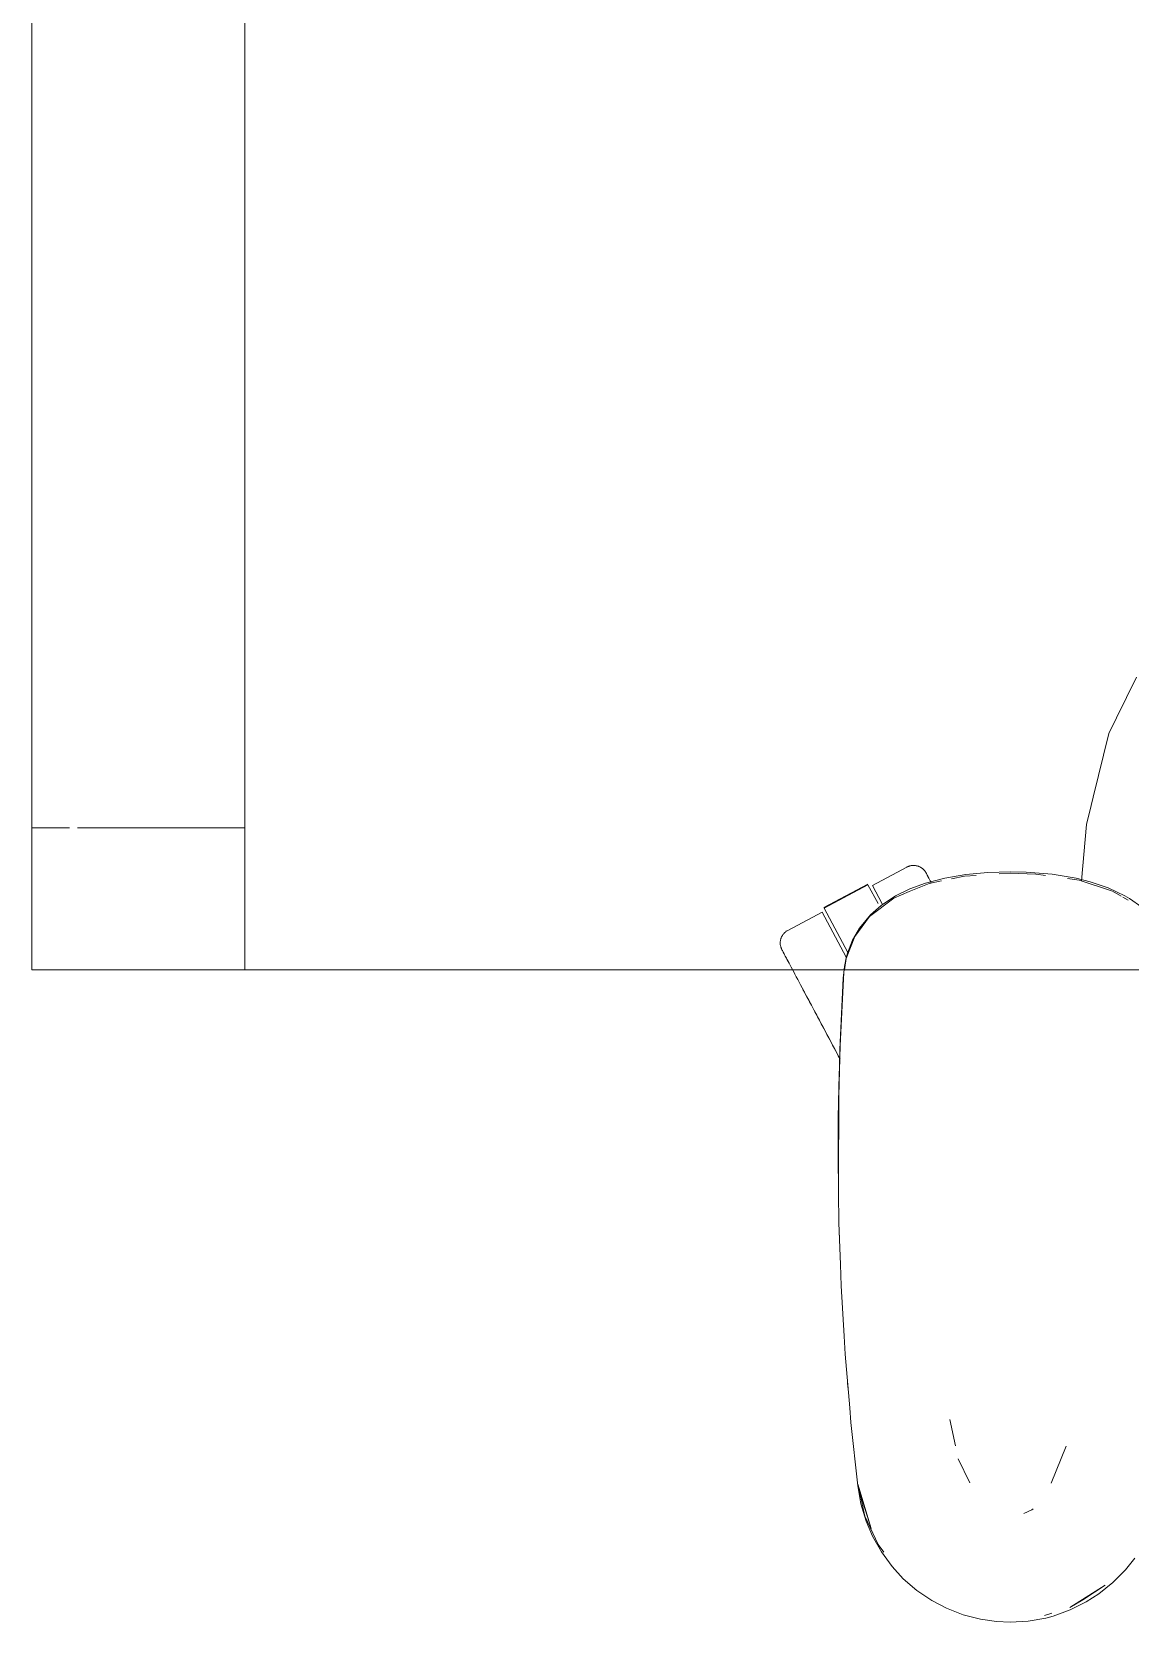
# Model space of a CAD drawing. Header units: millimetres. Extents: x 155927 to 295199, y -4084 to 97293.
# Drawn here: x 229036 to 229345.3, y 22389.1 to 22837.1 of the extents above; entities that cross this region are included whole.
import ezdxf

# ---------------------------------------------------------------- set-up
doc = ezdxf.new("R2010")
doc.units = ezdxf.units.MM
doc.header["$MEASUREMENT"] = 0
doc.layers.add('G-IMPT', color=8, linetype='CONTINUOUS', lineweight=9)
doc.layers.add('I-FURN', color=8, linetype='CONTINUOUS', lineweight=9)

msp = doc.modelspace()

# ---------------------------------------------------------------- linework, layer by layer
at = {"layer": 'G-IMPT'}
for p, q in [((229341.44, 22643.85), (229347.08, 22655.32)), ((229341.44, 22643.85), (229339.29, 22639.49)), ((229339.29, 22639.49), (229334.89, 22621.55)), ((229334.89, 22621.55), (229334.31, 22619.18)), ((229333.01, 22613.89), (229334.31, 22619.18)), ((229331.57, 22598.01), (229333.01, 22613.89)), ((229288.73, 22597.27), (229283.11, 22594.94)), ((229287.62, 22597.3), (229283.29, 22595.71)), ((229287.62, 22597.3), (229293.1, 22598.73)), ((229288.73, 22597.27), (229292.2, 22597.98)), ((229299.03, 22599.72), (229293.1, 22598.73)), ((229294.95, 22598.54), (229298.69, 22599.31)), ((229298.69, 22599.31), (229301.9, 22599.51)), ((229299.03, 22599.72), (229305.18, 22600.29)), ((229311.52, 22600.47), (229305.18, 22600.29)), ((229308.41, 22599.91), (229311.52, 22600.1)), ((229316.03, 22600.38), (229311.52, 22600.47)), ((229318.69, 22599.87), (229311.52, 22600.1)), ((229316.03, 22600.38), (229323.34, 22599.81)), ((229318.69, 22599.87), (229321.47, 22599.47)), ((229330.1, 22598.69), (229323.34, 22599.81)), ((229327.65, 22598.6), (229330.94, 22598.14)), ((229334.03, 22597.71), (229330.1, 22598.69)), ((229330.94, 22598.14), (229340.34, 22595.11)), ((229334.03, 22597.71), (229339.12, 22595.97)), ((229271.93, 22587.89), (229278.72, 22593.1)), ((229279.21, 22593.73), (229275.16, 22591.07)), ((229278.72, 22593.1), (229283.11, 22594.94)), ((229279.21, 22593.73), (229283.29, 22595.71)), ((229339.12, 22595.97), (229343.76, 22593.77)), ((229340.34, 22595.11), (229342.79, 22593.64)), ((229343.26, 22593.36), (229344.7, 22592.5)), ((229343.76, 22593.77), (229345.13, 22592.96)), ((229348.58, 22590.52), (229345.13, 22592.96)), ((229269.05, 22584.66), (229272.13, 22588.4)), ((229275.16, 22591.07), (229272.13, 22588.4)), ((229267.09, 22581.23), (229269.05, 22584.66)), ((229267.76, 22582.26), (229271.93, 22587.89)), ((229265.35, 22576.07), (229267.76, 22582.26)), ((229267.09, 22581.23), (229265.7, 22577.59)), ((229265.35, 22576.07), (229264.87, 22572.9)), ((229265.33, 22576.24), (229264.89, 22573.85)), ((229265.33, 22576.24), (229265.7, 22577.59)), ((229263.55, 22550.42), (229264.63, 22572.2)), ((229263.55, 22550.42), (229264.52, 22570.6)), ((229263.59, 22551.63), (229264.63, 22572.2)), ((229264.63, 22572.2), (229264.52, 22570.6)), ((229264.63, 22572.2), (229264.89, 22573.85)), ((229263.08, 22530.23), (229263.59, 22551.63)), ((229263.08, 22530.23), (229263.55, 22550.42)), ((229263.24, 22540.06), (229263.59, 22551.63)), ((229263.59, 22551.63), (229263.55, 22550.42)), ((229263.24, 22540.06), (229263.04, 22520.84)), ((229263.08, 22530.23), (229263.24, 22540.06)), ((229263.13, 22510.05), (229263.24, 22540.06)), ((229263.1, 22532.27), (229263.18, 22534.48)), ((229263.13, 22510.05), (229263.08, 22530.23)), ((229263.12, 22530.23), (229263.1, 22532.27)), ((229263.13, 22510.05), (229263.04, 22520.84)), ((229263.13, 22510.05), (229263.29, 22501.63)), ((229263.68, 22489.87), (229263.29, 22501.63)), ((229263.43, 22496.69), (229263.42, 22498.19)), ((229263.54, 22494.76), (229263.43, 22496.69)), ((229263.68, 22489.87), (229263.93, 22483.85)), ((229264.74, 22469.71), (229263.93, 22483.85)), ((229265.07, 22464.62), (229264.74, 22469.71)), ((229265.07, 22464.62), (229266.32, 22449.56)), ((229265.72, 22456.43), (229265.89, 22454.76)), ((229266.32, 22449.56), (229266.66, 22445.43)), ((229266.66, 22445.43), (229268.57, 22427.51)), ((229294.54, 22446.22), (229296.11, 22438.79)), ((229327.24, 22438.72), (229323.09, 22428.3)), ((229300.14, 22428.39), (229296.88, 22435.17)), ((229268.57, 22428.02), (229272.4, 22415.56)), ((229268.57, 22428.02), (229269.49, 22424.7)), ((229268.57, 22427.51), (229269.47, 22422.46)), ((229270.61, 22419.05), (229268.75, 22427.23)), ((229270.93, 22417.6), (229269.47, 22422.46)), ((229272.4, 22415.56), (229269.49, 22424.7)), ((229270.61, 22419.05), (229274.35, 22410.99)), ((229315.35, 22419.76), (229317.57, 22420.77)), ((229317.57, 22420.77), (229318.02, 22421.07)), ((229272.74, 22413.36), (229270.93, 22417.6)), ((229272.74, 22413.36), (229275.25, 22408.92)), ((229275.95, 22408.88), (229274.35, 22410.99)), ((229278.25, 22404.83), (229275.25, 22408.92)), ((229278.25, 22404.83), (229281.42, 22401.4)), ((229343.99, 22403.89), (229346.61, 22407.2)), ((229285.25, 22398.08), (229281.42, 22401.4)), ((229340.44, 22400.29), (229336.47, 22397.1)), ((229340.44, 22400.29), (229343.99, 22403.89)), ((229289.42, 22395.24), (229285.25, 22398.08)), ((229328.31, 22393.24), (229338.26, 22399.56)), ((229331.99, 22395.4), (229338.26, 22399.56)), ((229332.92, 22394.83), (229336.47, 22397.1)), ((229289.42, 22395.24), (229293.58, 22393.06)), ((229293.58, 22393.06), (229298.29, 22391.22)), ((229303.16, 22389.96), (229298.29, 22391.22)), ((229323.2, 22391.68), (229321.17, 22391.06)), ((229328.41, 22392.59), (229323.64, 22390.88)), ((229328.31, 22393.24), (229331.99, 22395.4)), ((229328.41, 22392.59), (229332.92, 22394.83)), ((229303.16, 22389.96), (229307.67, 22389.31)), ((229311.52, 22389.14), (229307.67, 22389.31)), ((229311.52, 22389.14), (229316.56, 22389.44)), ((229316.56, 22389.44), (229321.51, 22390.32)), ((229321.51, 22390.32), (229323.64, 22390.88))]:
    msp.add_line(p, q, dxfattribs=at)
at = {"layer": 'I-FURN'}
for p, q in [((229035.98, 22572.9), (229035.98, 23372.9)), ((229035.98, 23372.9), (229035.98, 22572.9)), ((229035.98, 22572.9), (229035.98, 23372.9)), ((229035.98, 23332.9), (229035.98, 22612.9)), ((229095.98, 22612.9), (229095.98, 23332.9)), ((229095.98, 23007.9), (229095.98, 22572.9)), ((229035.98, 22612.9), (229035.98, 22572.9)), ((229035.98, 22612.9), (229046.56, 22612.9)), ((229035.98, 22612.9), (229046.56, 22612.9)), ((229048.88, 22612.9), (229095.98, 22612.9)), ((229048.88, 22612.9), (229095.98, 22612.9)), ((229095.98, 22572.9), (229095.98, 22612.9)), ((229282.39, 22601.84), (229272.7, 22596.69)), ((229282.39, 22601.84), (229282.53, 22601.92)), ((229282.53, 22601.92), (229282.68, 22601.98)), ((229282.68, 22601.98), (229282.83, 22602.05)), ((229282.83, 22602.05), (229282.98, 22602.1)), ((229282.98, 22602.1), (229283.13, 22602.15)), ((229283.13, 22602.15), (229283.29, 22602.19)), ((229283.29, 22602.19), (229283.45, 22602.23)), ((229283.45, 22602.23), (229283.6, 22602.26)), ((229283.6, 22602.26), (229283.76, 22602.28)), ((229283.76, 22602.28), (229283.92, 22602.3)), ((229283.92, 22602.3), (229284.08, 22602.31)), ((229284.08, 22602.31), (229284.25, 22602.32)), ((229284.25, 22602.32), (229284.41, 22602.31)), ((229284.41, 22602.31), (229284.57, 22602.31)), ((229284.57, 22602.31), (229284.73, 22602.29)), ((229284.73, 22602.29), (229284.89, 22602.27)), ((229284.89, 22602.27), (229285.05, 22602.24)), ((229285.05, 22602.24), (229285.2, 22602.21)), ((229285.2, 22602.21), (229285.36, 22602.17)), ((229285.36, 22602.17), (229285.51, 22602.12)), ((229285.51, 22602.12), (229285.67, 22602.07)), ((229285.67, 22602.07), (229285.82, 22602.01)), ((229285.82, 22602.01), (229285.96, 22601.95)), ((229285.96, 22601.95), (229286.11, 22601.88)), ((229286.11, 22601.88), (229286.25, 22601.8)), ((229286.25, 22601.8), (229286.39, 22601.72)), ((229286.39, 22601.72), (229286.53, 22601.63)), ((229286.53, 22601.63), (229286.66, 22601.54)), ((229286.66, 22601.54), (229286.79, 22601.44)), ((229271.38, 22597.05), (229259.02, 22590.48)), ((229286.79, 22601.44), (229286.91, 22601.34)), ((229286.91, 22601.34), (229287.03, 22601.23)), ((229287.03, 22601.23), (229287.15, 22601.12)), ((229287.15, 22601.12), (229287.26, 22601)), ((229287.26, 22601), (229287.36, 22600.88)), ((229287.36, 22600.88), (229287.47, 22600.76)), ((229287.47, 22600.76), (229287.56, 22600.63)), ((229287.56, 22600.63), (229287.65, 22600.49)), ((229287.65, 22600.49), (229287.74, 22600.36)), ((229287.74, 22600.36), (229287.82, 22600.22)), ((229287.82, 22600.22), (229287.84, 22600.18)), ((229287.84, 22600.18), (229287.85, 22600.16)), ((229287.84, 22600.17), (229287.84, 22600.18)), ((229287.86, 22600.13), (229287.84, 22600.17)), ((229287.85, 22600.16), (229287.88, 22600.1)), ((229287.91, 22600.05), (229287.86, 22600.13)), ((229287.88, 22600.1), (229287.93, 22600)), ((229287.97, 22599.93), (229287.91, 22600.05)), ((229287.93, 22600), (229288.01, 22599.86)), ((229288.06, 22599.76), (229287.97, 22599.93)), ((229288.01, 22599.86), (229288.11, 22599.68)), ((229288.17, 22599.56), (229288.06, 22599.76)), ((229288.11, 22599.68), (229288.22, 22599.46)), ((229288.29, 22599.32), (229288.17, 22599.56)), ((229288.22, 22599.46), (229288.36, 22599.2)), ((229288.44, 22599.04), (229288.29, 22599.32)), ((229288.36, 22599.2), (229288.52, 22598.9)), ((229288.61, 22598.73), (229288.44, 22599.04)), ((229288.52, 22598.9), (229288.7, 22598.57)), ((229288.8, 22598.37), (229288.61, 22598.73)), ((229288.7, 22598.57), (229288.89, 22598.19)), ((229289.01, 22597.98), (229288.8, 22598.37)), ((229288.89, 22598.19), (229289.11, 22597.78)), ((229289.24, 22597.55), (229289.01, 22597.98)), ((229259.11, 22590.31), (229271.47, 22596.88)), ((229271.47, 22596.88), (229274.29, 22591.59)), ((229272.7, 22596.69), (229275.46, 22591.5)), ((229258.58, 22589.18), (229248.89, 22584.03)), ((229258.58, 22589.18), (229265.31, 22576.52)), ((229265.76, 22577.8), (229259.11, 22590.31)), ((229248.19, 22583.56), (229248.31, 22583.66)), ((229248.31, 22583.66), (229248.44, 22583.76)), ((229248.44, 22583.76), (229248.57, 22583.85)), ((229248.57, 22583.85), (229248.71, 22583.93)), ((229248.71, 22583.93), (229248.85, 22584.01)), ((229248.85, 22584.01), (229248.89, 22584.03)), ((229246.75, 22580.6), (229246.76, 22580.76)), ((229246.75, 22580.44), (229246.75, 22580.6)), ((229246.76, 22580.28), (229246.75, 22580.44)), ((229246.76, 22580.76), (229246.78, 22580.92)), ((229246.77, 22580.12), (229246.76, 22580.28)), ((229246.78, 22579.96), (229246.77, 22580.12)), ((229246.78, 22580.92), (229246.8, 22581.08)), ((229246.81, 22579.8), (229246.78, 22579.96)), ((229246.8, 22581.08), (229246.82, 22581.24)), ((229246.84, 22579.64), (229246.81, 22579.8)), ((229246.82, 22581.24), (229246.86, 22581.4)), ((229246.88, 22579.48), (229246.84, 22579.64)), ((229246.86, 22581.4), (229246.9, 22581.55)), ((229246.92, 22579.33), (229246.88, 22579.48)), ((229246.9, 22581.55), (229246.94, 22581.71)), ((229246.97, 22579.17), (229246.92, 22579.33)), ((229246.94, 22581.71), (229247, 22581.86)), ((229247.02, 22579.02), (229246.97, 22579.17)), ((229247, 22581.86), (229247.06, 22582.01)), ((229247.06, 22582.01), (229247.12, 22582.16)), ((229247.12, 22582.16), (229247.19, 22582.3)), ((229247.19, 22582.3), (229247.27, 22582.45)), ((229247.27, 22582.45), (229247.35, 22582.59)), ((229247.35, 22582.59), (229247.44, 22582.72)), ((229247.44, 22582.72), (229247.53, 22582.85)), ((229247.53, 22582.85), (229247.63, 22582.98)), ((229247.63, 22582.98), (229247.73, 22583.11)), ((229247.73, 22583.11), (229247.84, 22583.23)), ((229247.84, 22583.23), (229247.95, 22583.34)), ((229247.95, 22583.34), (229248.07, 22583.45)), ((229248.07, 22583.45), (229248.19, 22583.56)), ((229247.08, 22578.87), (229247.02, 22579.02)), ((229247.15, 22578.73), (229247.08, 22578.87)), ((229247.22, 22578.58), (229247.15, 22578.73)), ((229247.23, 22578.58), (229247.22, 22578.58)), ((229247.22, 22578.58), (229247.23, 22578.56)), ((229247.25, 22578.53), (229247.23, 22578.58)), ((229247.23, 22578.56), (229247.27, 22578.5)), ((229247.29, 22578.45), (229247.25, 22578.53)), ((229247.27, 22578.5), (229247.32, 22578.4)), ((229247.36, 22578.33), (229247.29, 22578.45)), ((229247.32, 22578.4), (229247.39, 22578.26)), ((229247.44, 22578.17), (229247.36, 22578.33)), ((229247.39, 22578.26), (229247.49, 22578.08)), ((229247.55, 22577.97), (229247.44, 22578.17)), ((229247.49, 22578.08), (229247.61, 22577.86)), ((229247.68, 22577.73), (229247.55, 22577.97)), ((229247.61, 22577.86), (229247.74, 22577.6)), ((229247.83, 22577.45), (229247.68, 22577.73)), ((229247.74, 22577.6), (229247.9, 22577.31)), ((229248, 22577.13), (229247.83, 22577.45)), ((229247.9, 22577.31), (229248.08, 22576.97)), ((229248.18, 22576.77), (229248, 22577.13)), ((229248.08, 22576.97), (229248.28, 22576.6)), ((229248.39, 22576.38), (229248.18, 22576.77)), ((229248.28, 22576.6), (229248.5, 22576.19)), ((229248.62, 22575.95), (229248.39, 22576.38)), ((229248.5, 22576.19), (229248.73, 22575.74)), ((229248.87, 22575.49), (229248.62, 22575.95)), ((229248.73, 22575.74), (229248.99, 22575.26)), ((229249.14, 22574.98), (229248.87, 22575.49)), ((229248.99, 22575.26), (229249.26, 22574.74)), ((229249.42, 22574.45), (229249.14, 22574.98)), ((229249.26, 22574.74), (229249.56, 22574.19)), ((229035.98, 22572.9), (229095.98, 22572.9)), ((229095.98, 22572.9), (229035.98, 22572.9)), ((229035.98, 22572.9), (230635.98, 22572.9)), ((230635.98, 22572.9), (229035.98, 22572.9)), ((229249.72, 22573.88), (229249.42, 22574.45)), ((229249.56, 22574.19), (229249.87, 22573.61)), ((229249.87, 22573.61), (229250.2, 22572.99)), ((229250.2, 22572.99), (229250.54, 22572.34)), ((229250.54, 22572.34), (229250.9, 22571.67)), ((229250.9, 22571.67), (229251.28, 22570.96)), ((229251.28, 22570.96), (229251.67, 22570.22)), ((229251.67, 22570.22), (229252.07, 22569.46)), ((229252.07, 22569.46), (229252.49, 22568.67)), ((229252.49, 22568.67), (229252.92, 22567.86)), ((229252.92, 22567.86), (229253.37, 22567.03)), ((229253.61, 22566.57), (229253.16, 22567.41)), ((229253.37, 22567.03), (229253.82, 22566.17)), ((229254.07, 22565.7), (229253.61, 22566.57)), ((229253.82, 22566.17), (229254.29, 22565.29)), ((229254.55, 22564.81), (229254.07, 22565.7)), ((229254.29, 22565.29), (229254.77, 22564.4)), ((229255.03, 22563.91), (229254.55, 22564.81)), ((229254.77, 22564.4), (229255.25, 22563.48)), ((229255.52, 22562.98), (229255.03, 22563.91)), ((229255.25, 22563.48), (229255.75, 22562.55)), ((229256.02, 22562.05), (229255.52, 22562.98)), ((229255.75, 22562.55), (229256.25, 22561.61)), ((229256.52, 22561.09), (229256.02, 22562.05)), ((229256.25, 22561.61), (229256.76, 22560.65)), ((229257.03, 22560.13), (229256.52, 22561.09)), ((229256.76, 22560.65), (229257.27, 22559.68)), ((229257.55, 22559.16), (229257.03, 22560.13)), ((229257.27, 22559.68), (229257.79, 22558.7)), ((229258.07, 22558.17), (229257.55, 22559.16)), ((229257.79, 22558.7), (229258.32, 22557.72)), ((229258.6, 22557.18), (229258.07, 22558.17)), ((229258.32, 22557.72), (229258.85, 22556.72)), ((229259.13, 22556.18), (229258.6, 22557.18)), ((229258.85, 22556.72), (229259.38, 22555.72)), ((229259.66, 22555.18), (229259.13, 22556.18)), ((229259.38, 22555.72), (229259.91, 22554.72)), ((229260.2, 22554.18), (229259.66, 22555.18)), ((229259.91, 22554.72), (229260.44, 22553.72)), ((229260.73, 22553.17), (229260.2, 22554.18)), ((229260.44, 22553.72), (229260.98, 22552.71)), ((229261.27, 22552.17), (229260.73, 22553.17)), ((229260.98, 22552.71), (229261.51, 22551.71)), ((229261.8, 22551.17), (229261.27, 22552.17)), ((229261.51, 22551.71), (229262.05, 22550.71)), ((229262.33, 22550.17), (229261.8, 22551.17)), ((229262.05, 22550.71), (229262.58, 22549.71)), ((229262.86, 22549.17), (229262.33, 22550.17)), ((229262.58, 22549.71), (229263.1, 22548.72)), ((229263.39, 22548.19), (229262.86, 22549.17)), ((229263.1, 22548.72), (229263.63, 22547.73))]:
    msp.add_line(p, q, dxfattribs=at)

doc.saveas('drawing.dxf')
